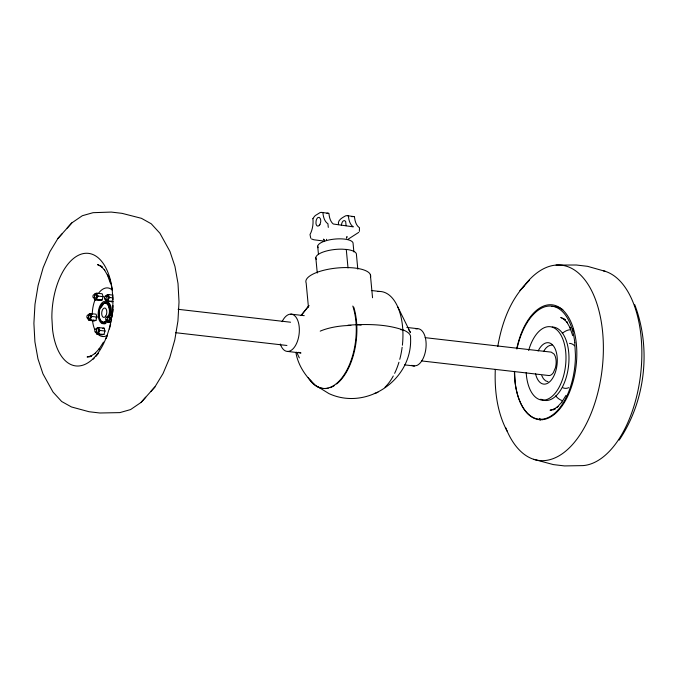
<?xml version="1.0" encoding="UTF-8"?>
<svg xmlns="http://www.w3.org/2000/svg" width="678" height="678" viewBox="0 0 678 678"><rect width="100%" height="100%" fill="white"/><g stroke="black" fill="none" stroke-linecap="round" stroke-linejoin="round"><path stroke-width="1.02" d="M88.098 317.423L88.233 319.499L89.021 320.152L89.945 319.94L91.233 317.338L91.259 315.651L90.03 313.643L88.293 314.889L89.132 314.05L91.089 314.27M94.217 297.015L94.352 299.083L95.14 299.744L96.064 299.523L97.361 296.93L97.378 295.244L96.149 293.235L94.42 294.472L95.225 293.447M95.835 332.11L97.064 334.118L98.802 332.873L99.302 329.618L98.073 327.61L96.344 328.855L97.149 327.821M105.454 299.184L106.683 301.202L107.607 300.981L108.421 299.956L108.921 296.701L107.692 294.684L105.963 295.93L106.802 295.091L108.751 295.311M106.649 320.109L107.878 322.126L108.802 321.906L110.099 319.313L110.116 317.626L108.887 315.609L107.158 316.855L107.997 316.016L109.946 316.236M495.304 369.408C494.448 390.46 497.084 412.546 507.212 431.301M346.077 225.749L345.695 221.579L344.687 220.613L343.449 220.808A4.551 2.398 -82.4 0 0 341.576 224.206L341.432 225.427M110.861 315.634C111.777 311.016 111.921 304.93 107.768 301.786M497.779 346.458C501.508 324.804 509.068 302.735 523.925 286.167M319.863 224.571C320.889 222.401 321.474 218.926 319.202 217.341L317.965 217.545A4.551 2.398 -82.5 0 0 316.092 220.943L315.965 223.231A4.373 2.305 -82.5 0 0 317.482 226.088L318.719 225.884L319.88 224.562L319.321 225.35M88.233 319.499L89.047 320.338L93.945 320.906L95.937 320.44L96.971 317.058L96.022 314.143L90.03 313.643M94.352 299.083L95.174 299.93L100.073 300.49L102.056 300.032L103.098 296.65L102.141 293.735L96.149 293.235M96.276 333.466L97.09 334.305L101.988 334.873L103.98 334.407L105.014 331.025L104.065 328.11L98.073 327.61M346.399 238.249L347.06 236.622L346.687 237.359M359.365 231.384L359.484 227.698L358.848 227.249A16.899 8.907 -82.5 0 1 354.619 217.943L354.399 216.663L347.814 215.748A16.145 8.509 -82.5 0 0 345.585 215.85C342.5 217.604 337.229 220.172 338.534 224.647M96.937 293.888L97.242 293.176M90.818 314.295L91.123 313.583M108.48 295.345L108.785 294.625L112.709 295.074M98.861 328.262L99.166 327.55M109.675 316.27L109.98 315.55L111.946 315.779M101.141 307.6L103.37 304.032M543.654 351.509C545.265 348.238 548.214 345 552.129 345.068M312.889 218.714L313.304 218.028A16.543 8.712 -82.5 0 1 315.338 215.519L320.101 212.587A16.145 8.509 -82.5 0 1 322.321 212.477L328.94 213.417A16.899 8.907 -82.5 0 0 333.296 224.011L353.297 226.842L352.746 226.477A16.899 8.907 -82.4 0 1 348.517 217.172L348.399 215.909L347.814 215.748M141.083 402.401L154.906 386.943L163.034 373.561L169.763 357.637L174.797 339.873L177.933 321.041L179.017 301.973L178.009 283.489L174.949 266.412L169.975 251.479L159.898 233.224L151.236 223.782L141.456 218.324L122.04 213.35L111.26 212.078L93.072 212.68L82.343 215.714L71.834 222.893L58.003 238.351L49.884 251.733L43.155 267.666L38.112 285.43L34.985 304.261L33.9 323.33L34.909 341.805L37.968 358.882L42.943 373.815L53.02 392.07L61.681 401.512L71.47 406.961L89.055 411.732L99.835 412.995L119.845 412.614L130.574 409.58L141.083 402.401L145.745 397.215M566.011 395.367L561.435 402.681L561.859 402.096L556.774 407.605L558.036 406.478L552.74 409.953L555.29 408.8L550.044 410.215L551.545 410.139M619.167 440.149C645.431 401.173 651.422 348.636 634.752 304.71M103.48 342.119L98.844 349.441L99.234 348.856M300.99 315.626L308.821 305.829M301.227 315.338L308.99 305.642M58.003 238.351L62.012 233.893M67.173 228.079L71.834 222.893M150.906 391.401L154.906 386.943M519.89 290.531L529.365 280.302M94.666 353.763L99.708 348.331M358.73 232.368L347.611 239.529M97.361 296.93L98.2 296.091L103.098 296.65M108.904 298.388L109.743 297.54L112.675 297.879M91.233 317.338L92.072 316.499L96.971 317.058M110.099 319.313L110.938 318.465L110.116 317.626M99.276 331.305L100.115 330.466L105.014 331.025M95.284 353.238L89.971 356.721L91.522 355.857L87.106 356.984L89.835 356.73M105.895 300.54L106.717 301.388L113.065 301.608M102.607 328.449L104.065 328.11M104.726 303.066L107.463 303.117M104.302 323.855L105.895 323.499M404.58 364.874L414.377 365.993L417.012 365.408A18.747 9.967 -83.5 0 0 426.115 343.483A18.747 9.967 -83.5 0 0 415.877 328.932M351.679 216.638L353.908 216.528M347.975 325.169C366.705 323.991 386.172 323.864 404.046 330.296A58.452 15.23 -3.2 0 1 410.554 337.661C412.843 379.511 366.773 411.105 328.915 393.579L317.846 386.74M107.692 294.684L108.785 294.625M96.064 299.523L102.056 300.032M107.607 300.981L112.624 301.371M108.887 315.609L109.98 315.55M89.945 319.94L95.937 320.44M108.802 321.906L109.895 321.847L109.616 320.88M97.988 333.907L103.98 334.407M556.045 265.073L576.368 265.005L587.512 266.318L605.369 271.37M371.349 290.498L379.646 291.455M290.862 314.126L304.244 315.668M406.868 327.44L417.64 328.677M356.975 324.635L361.145 325.118M400.732 329.661L402.817 329.898M178.094 309.304L290.574 322.219M425.131 337.661L551.273 352.136L554.121 354.111L555.163 356.136A12.153 6.458 -83.5 0 1 556.019 364.645L555.477 367.646L553.333 372.671A11.085 5.89 -83.5 0 1 548.688 375.519L421.496 360.916M107.09 321.465L107.912 322.313L110.845 322.652M175.509 332.686L286.938 345.475M287.599 351.45L300.981 352.984L298.456 352.297M324.686 241.156L313.88 239.775L311.524 238.944M562.198 317.923L560.748 317.499L565.486 320.092L563.265 318.38L567.579 322.991L566.605 321.592L570.249 328.135L569.961 327.466L572.698 335.644M533.679 459.311L553.384 464.6L564.528 465.922L583.004 465.608A98.293 52.248 -83.5 0 0 640.863 372.112A98.293 52.248 -83.5 0 0 603.437 270.836M103.387 323.609L102.776 323.44A11.289 5.992 -83.2 0 1 101.437 322.296M322.321 212.477L322.898 212.638A16.916 8.916 -82.5 0 0 327.906 223.681L328.288 227.401M99.259 265.293L97.556 264.623L102.378 267.225L100.327 265.573L104.743 270.2L104.259 269.556L107.98 276.022M548.019 381.697L545.561 380.807L543.417 378.722L541.73 375.595M324.431 240.071L323.398 239.148L323.931 239.809M108.921 296.701L109.743 297.54M97.378 295.244L98.2 296.091M91.259 315.651L92.072 316.499M99.302 329.618L100.115 330.466M314.168 384.282C305.261 375.849 298.023 365.001 295.939 352.738M310.744 238.198L310.016 234.529A15.84 8.339 -82.5 0 0 312.905 218.706M408.707 329.694L410.512 332.703L397.723 306.812M296.642 352.162L299.345 357.899M107.641 275.412L107.395 274.76L110.285 282.963M111.353 301.168L111.616 301.947M99.819 299.71L100.073 300.49M93.691 320.126L93.945 320.906M108.421 299.956L108.7 300.922M96.878 298.498L97.157 299.464M98.802 332.873L99.081 333.847M90.75 318.906L91.038 319.88M326.474 239.275L326.567 239.715M370.366 274.598L372.544 297.752M357.806 269.132L356.45 254.759A20.416 6.797 -5.4 0 0 346.992 249.504L342.17 249.165A20.416 6.797 -5.4 0 0 316.287 259.352M353.874 251.911L353.102 243.724A17.789 5.924 -5.4 0 0 333.788 239.181A17.789 5.924 -5.4 0 0 318.109 247.724M346.272 249.453L348.017 267.946M317.685 246.216L318.465 254.403M315.804 257.623L317.262 273.022M308.439 307.176L306.159 282.972A32.536 10.84 -5.4 0 1 338.034 267.92A32.536 10.84 -5.4 0 1 370.425 277.438M574.766 342.509L575.436 354.975A56.35 30.018 -83.8 0 1 548.231 417.538A56.35 30.018 -83.8 0 1 515.187 382.756L514.568 371.332M377.849 291.523A51.443 27.34 -83.5 0 1 402.393 345.212M402.147 347.272A51.443 27.34 -83.5 0 1 399.766 359.34M398.935 362.247A51.443 27.34 -83.5 0 1 394.638 373.341M393.291 375.968A51.443 27.34 -83.5 0 1 385.002 387.248M377.943 392.24A51.443 27.34 -83.5 0 1 374.307 393.477M414.377 365.993A18.747 9.967 -83.5 0 1 411.843 365.315M352.814 306.049A51.443 27.34 -83.5 0 1 344.848 373.646A51.443 27.34 -83.5 0 1 308.244 377.595M320.219 331.144A32.536 10.84 -5.4 0 1 350.857 325.457M528.637 350.492A36.943 19.637 -83.5 0 1 560.774 334.796A36.943 19.637 -83.5 0 1 554.18 394.333A36.943 19.637 -83.5 0 1 526.187 372.569M538.12 351.051A20.84 11.077 -83.5 0 1 555.062 348.636A20.84 11.077 -83.5 0 1 551.451 379.883A20.84 11.077 -83.5 0 1 535.51 373.603M569.486 343.382A22.603 12.009 -83.5 0 1 574.613 345.805M568.732 387.663A22.603 12.009 -83.5 0 1 562.494 387.545M552.248 326.991A36.943 19.637 -83.5 0 1 568.139 368.925A36.943 19.637 -83.5 0 1 540.832 399.173M106.955 319.999A9.585 5.093 -83.5 0 1 99.174 316.007A9.585 5.093 -83.5 0 1 105.014 303.168A9.585 5.093 -83.5 0 1 108.802 315.948M353.738 307.1A51.443 27.34 -83.5 0 1 336.635 383.977M334.262 385.655A51.443 27.34 -83.5 0 1 330.067 387.68M328.237 388.189A51.443 27.34 -83.5 0 1 310.414 380.027M282.107 321.669A18.747 9.967 -83.5 0 1 297.074 318.94A18.747 9.967 -83.5 0 1 294.854 346.56A18.747 9.967 -83.5 0 1 280.311 344M98.022 329.406A1.593 0.848 -83.5 0 1 98.327 329.915L98.412 330.271A1.593 0.848 -83.5 0 1 97.878 332.245A1.593 0.848 -83.5 0 1 96.81 331.813M516.95 348.924A56.35 29.815 -82.9 0 1 548.146 306.134A56.35 29.815 -82.9 0 1 574.766 342.509M562.274 333.381A35.451 18.755 -82.9 0 1 570.198 329.728M551.68 306.456A56.359 29.815 -82.9 0 1 562.85 309.736M572.588 328.483A55.427 29.324 -82.9 0 1 573.512 331.61M542.764 419.623A56.359 30.027 -83.8 0 1 539.654 419.148M562.003 400.503A35.451 18.882 -83.8 0 1 555.697 395.893M89.115 315.626A1.593 0.848 -83.5 0 1 90.284 315.948L90.36 316.304A1.593 0.848 -83.5 0 1 90.03 318.033A1.593 0.848 -83.5 0 1 89.072 318.355M107.98 317.601A1.593 0.848 -83.5 0 1 109.141 317.914L109.226 318.279A1.593 0.848 -83.5 0 1 108.887 319.999A1.593 0.848 -83.5 0 1 107.929 320.33M106.785 296.676A1.593 0.848 -83.5 0 1 107.946 296.989L108.031 297.354A1.593 0.848 -83.5 0 1 107.692 299.074A1.593 0.848 -83.5 0 1 106.734 299.405M95.242 295.218A1.593 0.848 -83.5 0 1 96.403 295.532L96.488 295.896A1.593 0.848 -83.5 0 1 95.954 297.871A1.593 0.848 -83.5 0 1 94.886 297.439M540.171 420.301A98.293 52.248 -83.5 0 1 539.688 418.377M516.729 348.704A57.766 30.713 -83.5 0 1 567.511 315.66A57.766 30.713 -83.5 0 1 557.858 411.122A57.766 30.713 -83.5 0 1 514.407 371.62M522.145 288.608A98.293 52.248 -83.5 0 1 595.182 298.761A98.293 52.248 -83.5 0 1 578.842 436.479A98.293 52.248 -83.5 0 1 505.652 427.572M113.04 309.524A51.486 27.306 -83.2 0 1 112.768 312.448M106.751 336.729A51.486 27.306 -83.2 0 1 105.971 338.551M98.666 293.074A24.086 12.857 -84 0 1 111.701 289.565M92.259 314.389A24.086 12.857 -84 0 1 95.344 299.023M98.463 353.297A55.528 29.451 -83.2 0 1 95.657 356.645M94.191 358.137A55.528 29.451 -83.2 0 1 92.708 359.493M106.531 335.822A24.086 12.772 -83.2 0 1 97.556 333.847M94.717 329.381A24.086 12.772 -83.2 0 1 92.572 320.965M107.387 321.177A11.289 6 -83.5 0 1 98.31 316.541A11.289 6 -83.5 0 1 104.904 301.269A11.289 6 -83.5 0 1 109.836 315.516M106.166 321.084A9.899 5.263 -83.5 0 1 98.954 314.956A9.899 5.263 -83.5 0 1 105.132 302.642A9.899 5.263 -83.5 0 1 109.15 315.143M96.047 317.719A1.636 0.864 -83.2 0 1 95.945 318.126M326.889 213.206A16.145 8.509 -82.5 0 1 328.364 213.248M108.666 276.065A51.486 26.467 -83.8 0 1 110.489 281.717M110.751 282.709A51.486 26.467 -83.8 0 1 112.217 290.311M112.675 294.32A51.486 26.467 -83.8 0 1 112.989 299.515M112.989 305.575A51.486 26.467 -83.8 0 1 112.421 313.38M112.311 314.346A51.486 26.467 -83.8 0 1 111.912 317.262M111.607 319.194A51.486 26.467 -83.8 0 1 111.251 321.118M110.667 323.948A51.486 26.467 -83.8 0 1 109.378 329.042M107.505 334.864A51.486 26.467 -83.8 0 1 106.056 338.551M96.607 330.339L96.573 330.779A1.703 0.907 -83.5 0 1 95.081 331.957A1.703 0.907 -83.5 0 1 95.327 329.11A1.703 0.907 -83.5 0 1 96.607 330.339M105.09 299.345L104.548 298.684A1.687 0.898 -83.5 0 1 105.141 296.116A1.687 0.898 -83.5 0 1 106.268 297.473A1.687 0.898 -83.5 0 1 105.09 299.345M94.615 295.676L94.539 295.32A1.593 0.848 -83.5 0 0 93.089 295.523A1.593 0.848 -83.5 0 0 93.598 297.854A1.593 0.848 -83.5 0 0 94.615 295.676M112.607 295.761L112.234 289.896A56.46 30.137 -84 0 0 78.953 255.03A56.46 30.137 -84 0 0 51.867 317.736L52.545 329.449A56.469 29.942 -83.2 0 0 85.267 364.256A56.469 29.942 -83.2 0 0 112.912 301.617L112.607 295.761M88.623 316.44L88.598 316.024A1.636 0.873 -83.5 0 0 87.191 315.524A1.636 0.873 -83.5 0 0 87.343 318.177A1.636 0.873 -83.5 0 0 88.623 316.44M105.751 316.084A4.746 2.526 -83.5 0 0 105.302 308.159A4.746 2.526 -83.5 0 0 101.7 313.889A4.746 2.526 -83.5 0 0 105.751 316.084M107.141 319.813A1.644 0.873 -83.5 0 0 106.793 317.177A1.644 0.873 -83.5 0 0 105.666 319.414A1.644 0.873 -83.5 0 0 107.141 319.813"/></g></svg>
